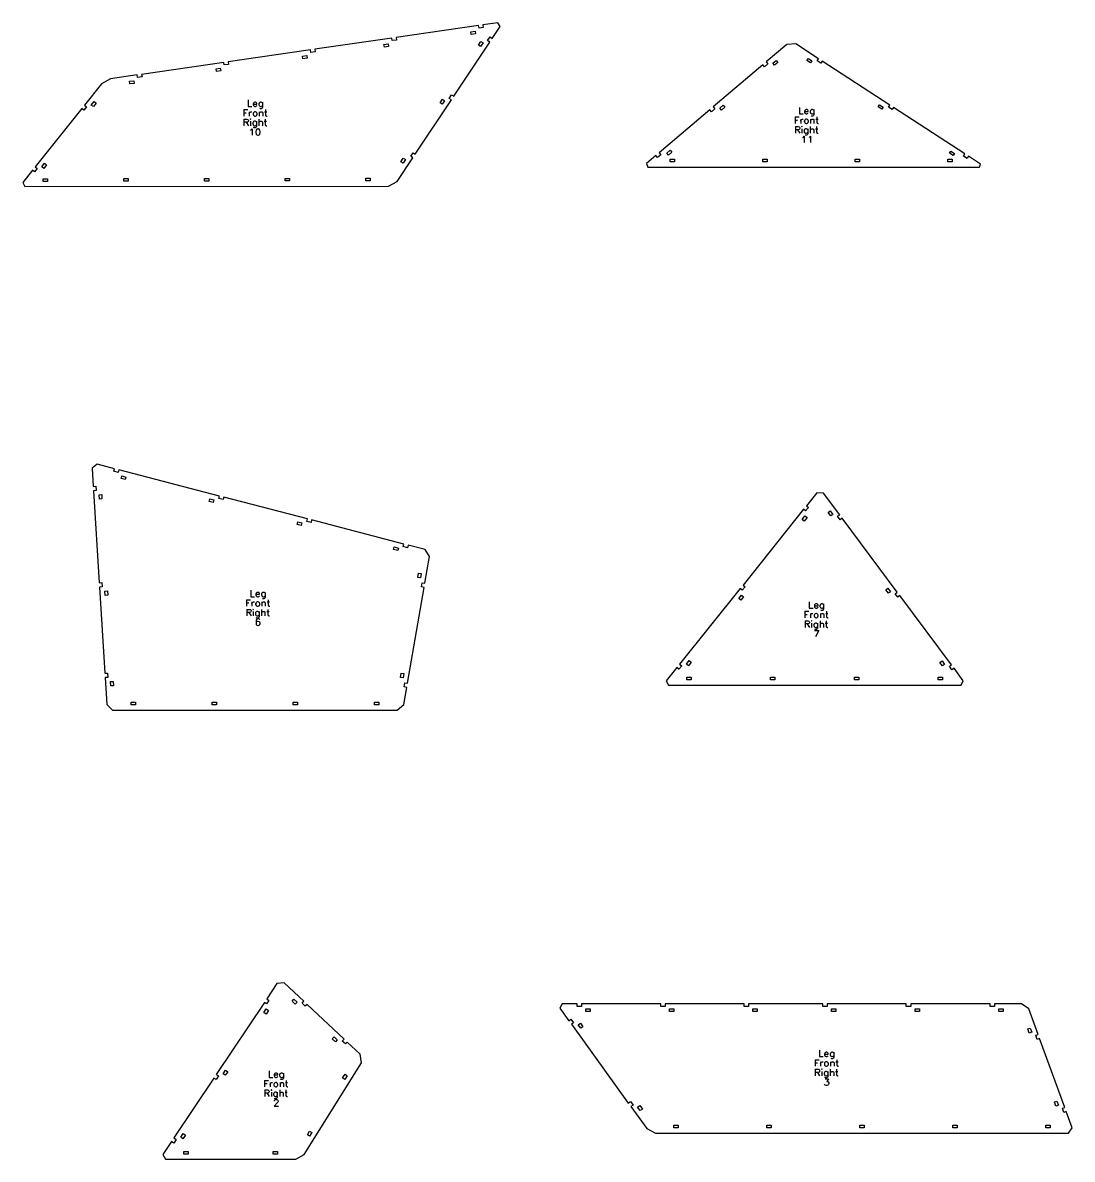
# Model space of a CAD drawing. Header units: metres. Extents: x 97 to 11124, y 152 to 1930.
# Drawn here: x 9919 to 11124, y 173 to 1477 of the extents above; entities that cross this region are included whole.
import ezdxf

# ---------------------------------------------------------------- set-up
doc = ezdxf.new("R2010")
doc.units = ezdxf.units.M
doc.layers.add('leg_front_right_cuts', color=1, linetype='Continuous')
doc.layers.add('leg_front_right_marks', color=2, linetype='Continuous')

msp = doc.modelspace()

# ---------------------------------------------------------------- linework, layer by layer
at = {"layer": 'leg_front_right_cuts'}
for points in [[(9921.7, 1289.2), (10339.4, 1289.8), (10349.3, 1295.1), (10367.3, 1322.3), (10364.8, 1324), (10367.6, 1328.1), (10370.1, 1326.5), (10411.5, 1388.7), (10409, 1390.4), (10411.8, 1394.6), (10414.3, 1392.9), (10455.6, 1455.2), (10453.1, 1456.8), (10455.9, 1461), (10458.4, 1459.3), (10467.5, 1473), (10464.7, 1477.4), (10447.8, 1474.9), (10448.2, 1472), (10443.3, 1471.2), (10442.8, 1474.2), (10348.1, 1460.5), (10348.6, 1457.5), (10343.6, 1456.8), (10343.2, 1459.8), (10254.7, 1447), (10255.1, 1444), (10250.2, 1443.3), (10249.7, 1446.2), (10155.3, 1432.5), (10155.7, 1429.6), (10150.7, 1428.9), (10150.3, 1431.8), (10055.8, 1418.1), (10056.3, 1415.2), (10051.3, 1414.5), (10050.9, 1417.4), (10020.1, 1413), (10009.8, 1407.1), (9990.3, 1382.8), (9992.7, 1380.9), (9989.6, 1377), (9987.2, 1378.9), (9933.6, 1311.9), (9935.9, 1310), (9932.8, 1306.1), (9930.4, 1308), (9919.3, 1294.1)], [(10438.7, 1467.6), (10439.2, 1464.6), (10434.2, 1463.9), (10433.8, 1466.8)], [(10339.1, 1453.1), (10339.5, 1450.1), (10334.6, 1449.4), (10334.1, 1452.4)], [(10445.1, 1450.2), (10442.6, 1451.8), (10445.4, 1456), (10447.9, 1454.3)], [(10637.1, 1311.7), (11018.1, 1311.7), (11019.1, 1315.1), (11005.4, 1324.1), (11003.7, 1321.5), (10999.5, 1324.3), (11001.2, 1326.8), (10919.2, 1380.1), (10917.5, 1377.6), (10913.3, 1380.3), (10915, 1382.8), (10837.3, 1433.4), (10835.6, 1430.9), (10831.4, 1433.6), (10833.1, 1436.1), (10807, 1453.1), (10796.8, 1452.4), (10773, 1432.3), (10775, 1430), (10771.2, 1426.8), (10769.2, 1429.1), (10712.2, 1380.7), (10714.1, 1378.4), (10710.3, 1375.2), (10708.4, 1377.5), (10650.2, 1328.2), (10652.2, 1325.9), (10648.3, 1322.7), (10646.4, 1325), (10635.6, 1315.8)], [(10245.7, 1439.6), (10246.1, 1436.6), (10241.1, 1435.9), (10240.7, 1438.9)], [(10825.6, 1433.8), (10824, 1431.3), (10819.8, 1434), (10821.4, 1436.5)], [(10146.2, 1425.2), (10146.7, 1422.2), (10141.7, 1421.5), (10141.3, 1424.5)], [(10784.5, 1434.2), (10786.5, 1431.9), (10782.7, 1428.7), (10780.7, 1431)], [(10046.8, 1410.8), (10047.2, 1407.8), (10042.3, 1407.1), (10041.9, 1410.1)], [(10001.3, 1386.8), (10003.6, 1385), (10000.5, 1381.1), (9998.1, 1382.9)], [(10401, 1383.7), (10398.5, 1385.4), (10401.2, 1389.6), (10403.7, 1387.9)], [(10907.5, 1380.5), (10905.9, 1378), (10901.7, 1380.7), (10903.3, 1383.3)], [(10723.7, 1382.6), (10725.6, 1380.3), (10721.8, 1377.1), (10719.9, 1379.4)], [(10662.9, 1331), (10664.8, 1328.7), (10661, 1325.5), (10659, 1327.8)], [(10356, 1316.1), (10353.5, 1317.7), (10356.3, 1321.9), (10358.8, 1320.2)], [(10662.8, 1317.7), (10662.8, 1320.7), (10667.8, 1320.7), (10667.8, 1317.7)], [(10769, 1317.7), (10769, 1320.7), (10774, 1320.7), (10774, 1317.7)], [(10875.3, 1317.7), (10875.3, 1320.7), (10880.3, 1320.7), (10880.3, 1317.7)], [(10981.6, 1317.7), (10981.6, 1320.7), (10986.6, 1320.7), (10986.6, 1317.7)], [(10989.4, 1327.3), (10987.8, 1324.8), (10983.6, 1327.5), (10985.2, 1330)], [(9944.5, 1316), (9946.8, 1314.1), (9943.7, 1310.2), (9941.4, 1312.1)], [(9942.9, 1295.2), (9942.9, 1298.2), (9947.9, 1298.2), (9947.9, 1295.2)], [(10035.5, 1295.4), (10035.5, 1298.4), (10040.5, 1298.4), (10040.5, 1295.4)], [(10128.1, 1295.5), (10128.1, 1298.5), (10133.1, 1298.5), (10133.1, 1295.5)], [(10220.7, 1295.7), (10220.7, 1298.7), (10225.7, 1298.7), (10225.7, 1295.7)], [(10313.3, 1295.8), (10313.2, 1298.8), (10318.2, 1298.8), (10318.3, 1295.8)], [(10022.6, 688.2), (10349.3, 688.2), (10356.8, 694.5), (10360.2, 714.3), (10357.2, 714.8), (10358.1, 719.7), (10361.1, 719.2), (10380.2, 829.1), (10377.2, 829.6), (10378.1, 834.5), (10381, 834), (10386.4, 864.7), (10381.3, 872.6), (10361.8, 877.6), (10361.1, 874.7), (10356.2, 876), (10357, 878.9), (10251.1, 906.5), (10250.4, 903.6), (10245.5, 904.8), (10246.3, 907.7), (10150.1, 932.8), (10149.3, 929.9), (10144.5, 931.1), (10145.2, 934), (10029.7, 964.1), (10028.9, 961.2), (10024.1, 962.5), (10024.8, 965.4), (10004.8, 970.6), (9999.1, 965.8), (10000.4, 945), (10003.4, 945.2), (10003.7, 940.2), (10000.7, 940), (10007.2, 834.5), (10010.2, 834.7), (10010.5, 829.7), (10007.5, 829.5), (10013.6, 730.7), (10016.6, 730.8), (10016.9, 725.8), (10013.9, 725.7), (10015.9, 694.6)], [(10037.8, 955.8), (10037.1, 952.9), (10032.2, 954.1), (10033, 957)], [(10007, 935.4), (10010, 935.6), (10010.3, 930.6), (10007.3, 930.4)], [(10138.9, 929.5), (10138.1, 926.6), (10133.3, 927.8), (10134, 930.7)], [(10660.7, 716.9), (10996.8, 716.9), (10999.3, 722), (10988.7, 736.2), (10986.3, 734.4), (10983.3, 738.5), (10985.7, 740.2), (10926.5, 819.7), (10924.1, 817.9), (10921.1, 821.9), (10923.5, 823.7), (10860.4, 908.4), (10858, 906.6), (10855, 910.7), (10857.4, 912.4), (10838.8, 937.4), (10831, 937.6), (10819.1, 922.7), (10821.4, 920.8), (10818.3, 916.9), (10816, 918.8), (10746.4, 831.8), (10748.7, 829.9), (10745.6, 826), (10743.2, 827.9), (10673.6, 740.9), (10676, 739.1), (10672.8, 735.2), (10670.5, 737), (10658.3, 721.8)], [(10849.6, 912.9), (10847.2, 911.1), (10844.2, 915.1), (10846.6, 916.9)], [(10239.9, 903.2), (10239.2, 900.3), (10234.3, 901.5), (10235.1, 904.4)], [(10817.5, 911.1), (10819.9, 909.2), (10816.8, 905.3), (10814.4, 907.2)], [(10350.7, 874.3), (10349.9, 871.4), (10345.1, 872.7), (10345.8, 875.6)], [(10376, 840), (10373, 840.5), (10373.9, 845.4), (10376.8, 844.9)], [(10013.8, 824.9), (10016.8, 825.1), (10017.1, 820.1), (10014.1, 819.9)], [(10915.7, 824.1), (10913.3, 822.3), (10910.3, 826.3), (10912.7, 828.1)], [(10744.8, 820.2), (10747.1, 818.4), (10744, 814.5), (10741.7, 816.3)], [(10684.6, 745), (10686.9, 743.1), (10683.8, 739.2), (10681.4, 741.1)], [(10977.9, 740.7), (10975.5, 738.9), (10972.5, 742.9), (10974.9, 744.7)], [(10020.2, 721), (10023.2, 721.2), (10023.5, 716.2), (10020.5, 716.1)], [(10356, 725.2), (10353.1, 725.7), (10353.9, 730.6), (10356.9, 730.1)], [(10681.9, 722.9), (10681.9, 725.9), (10686.9, 725.9), (10686.9, 722.9)], [(10778.1, 722.9), (10778.1, 725.9), (10783.1, 725.9), (10783.1, 722.9)], [(10874.4, 722.9), (10874.4, 725.9), (10879.4, 725.9), (10879.4, 722.9)], [(10970.6, 722.9), (10970.6, 725.9), (10975.6, 725.9), (10975.6, 722.9)], [(10043.7, 694.2), (10043.7, 697.2), (10048.7, 697.2), (10048.7, 694.2)], [(10136.9, 694.2), (10136.9, 697.2), (10141.9, 697.2), (10141.9, 694.2)], [(10230, 694.2), (10230, 697.2), (10235, 697.2), (10235, 694.2)], [(10323.2, 694.2), (10323.2, 697.2), (10328.2, 697.2), (10328.2, 694.2)], [(10083.1, 172.6), (10232.9, 172.6), (10242.6, 178), (10308.2, 283.3), (10306.9, 293.1), (10291.9, 307.1), (10289.9, 304.9), (10286.2, 308.3), (10288.3, 310.5), (10245.8, 350.4), (10243.7, 348.3), (10240.1, 351.7), (10242.1, 353.9), (10219.4, 375.2), (10211.2, 374.2), (10199.5, 356.7), (10202, 355), (10199.3, 350.9), (10196.8, 352.5), (10141.6, 269.8), (10144.1, 268.2), (10141.3, 264), (10138.8, 265.7), (10093, 197), (10095.5, 195.3), (10092.8, 191.1), (10090.3, 192.8), (10080.3, 177.9)], [(10234.4, 352.9), (10232.3, 350.7), (10228.7, 354.1), (10230.7, 356.3)], [(10199, 345.1), (10201.5, 343.4), (10198.7, 339.2), (10196.2, 340.9)], [(10646, 202.7), (11120.3, 202.7), (11124.5, 208.6), (11117.6, 227.4), (11114.8, 226.4), (11113.1, 231.1), (11115.9, 232.1), (11087, 311.2), (11084.2, 310.2), (11082.5, 314.9), (11085.3, 315.9), (11074.6, 345.1), (11066.1, 351.1), (11035, 351.1), (11035, 348.1), (11030, 348.1), (11030, 351.1), (10938.9, 351.1), (10938.9, 348.1), (10933.9, 348.1), (10933.9, 351.1), (10842.9, 351.1), (10842.9, 348.1), (10837.9, 348.1), (10837.9, 351.1), (10752.8, 351.1), (10752.8, 348.1), (10747.8, 348.1), (10747.8, 351.1), (10656.9, 351.1), (10656.9, 348.1), (10651.9, 348.1), (10651.9, 351.1), (10560.9, 351.1), (10560.9, 348.1), (10555.9, 348.1), (10555.9, 351.1), (10538.6, 351.1), (10535.9, 346), (10546.4, 331.5), (10548.8, 333.3), (10551.8, 329.2), (10549.3, 327.5), (10614.7, 237.1), (10617.1, 238.9), (10620.1, 234.8), (10617.6, 233.1), (10635.9, 207.8)], [(10570.9, 345.1), (10570.9, 342.1), (10565.9, 342.1), (10565.9, 345.1)], [(10666.9, 345.1), (10666.9, 342.1), (10661.9, 342.1), (10661.9, 345.1)], [(10762.8, 345.1), (10762.8, 342.1), (10757.8, 342.1), (10757.8, 345.1)], [(10852.9, 345.1), (10852.9, 342.1), (10847.9, 342.1), (10847.9, 345.1)], [(10948.9, 345.1), (10948.9, 342.1), (10943.9, 342.1), (10943.9, 345.1)], [(11045, 345.1), (11045, 342.1), (11040, 342.1), (11040, 345.1)], [(10557.1, 326.9), (10559.6, 328.7), (10562.5, 324.6), (10560.1, 322.9)], [(11078, 318.5), (11075.1, 317.5), (11073.4, 322.2), (11076.2, 323.2)], [(10280.5, 309.6), (10278.5, 307.4), (10274.8, 310.8), (10276.9, 313)], [(10152.2, 274.8), (10154.7, 273.1), (10151.9, 269), (10149.4, 270.6)], [(10289.3, 264.3), (10286.7, 265.9), (10289.4, 270.1), (10291.9, 268.5)], [(11108.5, 234.7), (11105.7, 233.7), (11104, 238.4), (11106.8, 239.4)], [(10625.4, 232.5), (10627.9, 234.3), (10630.8, 230.2), (10628.4, 228.5)], [(10667.1, 208.7), (10667.1, 211.7), (10672.1, 211.7), (10672.1, 208.7)], [(10773.9, 208.7), (10773.9, 211.7), (10778.9, 211.7), (10778.9, 208.7)], [(10880.6, 208.7), (10880.6, 211.7), (10885.6, 211.7), (10885.6, 208.7)], [(10987.4, 208.7), (10987.4, 211.7), (10992.4, 211.7), (10992.4, 208.7)], [(11094.1, 208.7), (11094.1, 211.7), (11099.1, 211.7), (11099.1, 208.7)], [(10103.6, 202), (10106.1, 200.3), (10103.3, 196.1), (10100.8, 197.8)], [(10248.7, 199.1), (10246.2, 200.7), (10248.8, 204.9), (10251.4, 203.3)], [(10104.3, 178.6), (10104.3, 181.6), (10109.3, 181.6), (10109.3, 178.6)], [(10206.8, 178.6), (10206.8, 181.6), (10211.8, 181.6), (10211.8, 178.6)]]:
    msp.add_lwpolyline(points, close=True, dxfattribs=at)
at = {"layer": 'leg_front_right_marks'}
for p, q in [((10178.3, 1388.7), (10178.3, 1381.2)), ((10184.3, 1385.1), (10184, 1384)), ((10184, 1384), (10188.3, 1384)), ((10184, 1384), (10184, 1383.3)), ((10184, 1383.3), (10184.3, 1382.2)), ((10185, 1385.8), (10184.3, 1385.1)), ((10185.8, 1386.2), (10185, 1385.8)), ((10186.8, 1386.2), (10185.8, 1386.2)), ((10187.5, 1385.8), (10186.8, 1386.2)), ((10187.9, 1385.4), (10187.5, 1385.8)), ((10188.3, 1384.7), (10187.9, 1385.4)), ((10188.3, 1384), (10188.3, 1384.7)), ((10190.8, 1385.1), (10190.4, 1384)), ((10190.4, 1384), (10190.4, 1383.3)), ((10190.4, 1383.3), (10190.8, 1382.2)), ((10191.5, 1385.8), (10190.8, 1385.1)), ((10192.2, 1386.2), (10191.5, 1385.8)), ((10193.3, 1386.2), (10192.2, 1386.2)), ((10194, 1385.8), (10193.3, 1386.2)), ((10194.7, 1385.1), (10194, 1385.8)), ((10194.7, 1386.2), (10194.7, 1380.4)), ((10173.1, 1377.7), (10173.1, 1370.2)), ((10173.1, 1377.7), (10177.7, 1377.7)), ((10173.1, 1374.1), (10175.9, 1374.1)), ((10178.3, 1381.2), (10182.5, 1381.2)), ((10179.5, 1375.2), (10179.5, 1370.2)), ((10179.5, 1373), (10179.9, 1374.1)), ((10179.9, 1374.1), (10180.6, 1374.8)), ((10180.6, 1374.8), (10181.3, 1375.2)), ((10181.3, 1375.2), (10182.4, 1375.2)), ((10184.2, 1374.1), (10183.8, 1373)), ((10183.8, 1373), (10183.8, 1372.3)), ((10183.8, 1372.3), (10184.2, 1371.2)), ((10184.9, 1374.8), (10184.2, 1374.1)), ((10184.2, 1371.2), (10184.9, 1370.5)), ((10184.3, 1382.2), (10185, 1381.5)), ((10185.6, 1375.2), (10184.9, 1374.8)), ((10184.9, 1370.5), (10185.6, 1370.2)), ((10185, 1381.5), (10185.8, 1381.2)), ((10186.7, 1375.2), (10185.6, 1375.2)), ((10185.6, 1370.2), (10186.7, 1370.2)), ((10185.8, 1381.2), (10186.8, 1381.2)), ((10187.4, 1374.8), (10186.7, 1375.2)), ((10186.7, 1370.2), (10187.4, 1370.5)), ((10186.8, 1381.2), (10187.5, 1381.5)), ((10188.1, 1374.1), (10187.4, 1374.8)), ((10187.4, 1370.5), (10188.1, 1371.2)), ((10187.5, 1381.5), (10188.3, 1382.2)), ((10188.4, 1373), (10188.1, 1374.1)), ((10188.1, 1371.2), (10188.4, 1372.3)), ((10188.4, 1372.3), (10188.4, 1373)), ((10190.8, 1382.2), (10191.5, 1381.5)), ((10190.9, 1375.2), (10190.9, 1370.2)), ((10190.9, 1373.7), (10192, 1374.8)), ((10191.5, 1381.5), (10192.2, 1381.2)), ((10192.2, 1378.7), (10191.5, 1379)), ((10192, 1374.8), (10192.7, 1375.2)), ((10192.2, 1381.2), (10193.3, 1381.2)), ((10193.3, 1378.7), (10192.2, 1378.7)), ((10192.7, 1375.2), (10193.8, 1375.2)), ((10193.3, 1381.2), (10194, 1381.5)), ((10194, 1379), (10193.3, 1378.7)), ((10193.8, 1375.2), (10194.5, 1374.8)), ((10194, 1381.5), (10194.7, 1382.2)), ((10194.3, 1379.4), (10194, 1379)), ((10194.7, 1380.4), (10194.3, 1379.4)), ((10194.5, 1374.8), (10194.9, 1373.7)), ((10194.9, 1373.7), (10194.9, 1370.2)), ((10197, 1375.2), (10199.5, 1375.2)), ((10198.1, 1377.7), (10198.1, 1371.6)), ((10198.1, 1371.6), (10198.4, 1370.5)), ((10198.4, 1370.5), (10199.2, 1370.2)), ((10199.2, 1370.2), (10199.9, 1370.2)), ((10811.3, 1380.2), (10811.3, 1372.7)), ((10811.3, 1372.7), (10815.6, 1372.7)), ((10817.4, 1376.6), (10817, 1375.5)), ((10817, 1375.5), (10821.3, 1375.5)), ((10817, 1375.5), (10817, 1374.8)), ((10817, 1374.8), (10817.4, 1373.7)), ((10818.1, 1377.3), (10817.4, 1376.6)), ((10817.4, 1373.7), (10818.1, 1373)), ((10818.8, 1377.7), (10818.1, 1377.3)), ((10818.1, 1373), (10818.8, 1372.7)), ((10819.9, 1377.7), (10818.8, 1377.7)), ((10818.8, 1372.7), (10819.9, 1372.7)), ((10820.6, 1377.3), (10819.9, 1377.7)), ((10819.9, 1372.7), (10820.6, 1373)), ((10821, 1376.9), (10820.6, 1377.3)), ((10820.6, 1373), (10821.3, 1373.7)), ((10821.3, 1376.2), (10821, 1376.9)), ((10821.3, 1375.5), (10821.3, 1376.2)), ((10823.8, 1376.6), (10823.5, 1375.5)), ((10823.5, 1375.5), (10823.5, 1374.8)), ((10823.5, 1374.8), (10823.8, 1373.7)), ((10824.5, 1377.3), (10823.8, 1376.6)), ((10823.8, 1373.7), (10824.5, 1373)), ((10825.2, 1377.7), (10824.5, 1377.3)), ((10824.5, 1373), (10825.2, 1372.7)), ((10825.2, 1370.2), (10824.5, 1370.5)), ((10826.3, 1377.7), (10825.2, 1377.7)), ((10825.2, 1372.7), (10826.3, 1372.7)), ((10826.3, 1370.2), (10825.2, 1370.2)), ((10827, 1377.3), (10826.3, 1377.7)), ((10826.3, 1372.7), (10827, 1373)), ((10827, 1370.5), (10826.3, 1370.2)), ((10827.7, 1376.6), (10827, 1377.3)), ((10827, 1373), (10827.7, 1373.7)), ((10827.4, 1370.9), (10827, 1370.5)), ((10827.7, 1371.9), (10827.4, 1370.9)), ((10827.7, 1377.7), (10827.7, 1371.9)), ((10173.4, 1366.7), (10173.4, 1359.2)), ((10173.4, 1366.7), (10176.7, 1366.7)), ((10176.7, 1363.1), (10173.4, 1363.1)), ((10175.9, 1363.1), (10178.4, 1359.2)), ((10176.7, 1366.7), (10177.7, 1366.3)), ((10177.7, 1363.4), (10176.7, 1363.1)), ((10177.7, 1366.3), (10178.1, 1365.9)), ((10178.1, 1363.8), (10177.7, 1363.4)), ((10178.1, 1365.9), (10178.4, 1365.2)), ((10178.4, 1364.5), (10178.1, 1363.8)), ((10178.4, 1365.2), (10178.4, 1364.5)), ((10180.9, 1367), (10180.6, 1366.7)), ((10180.6, 1366.7), (10180.9, 1366.3)), ((10181.3, 1366.7), (10180.9, 1367)), ((10180.9, 1366.3), (10181.3, 1366.7)), ((10180.9, 1364.2), (10180.9, 1359.2)), ((10183.8, 1363.1), (10183.4, 1362)), ((10183.4, 1362), (10183.4, 1361.3)), ((10183.4, 1361.3), (10183.8, 1360.2)), ((10184.5, 1363.8), (10183.8, 1363.1)), ((10183.8, 1360.2), (10184.5, 1359.5)), ((10185.2, 1364.2), (10184.5, 1363.8)), ((10184.5, 1359.5), (10185.2, 1359.2)), ((10185.2, 1356.7), (10184.5, 1357)), ((10186.3, 1364.2), (10185.2, 1364.2)), ((10185.2, 1359.2), (10186.3, 1359.2)), ((10187, 1363.8), (10186.3, 1364.2)), ((10186.3, 1359.2), (10187, 1359.5)), ((10187, 1357), (10186.3, 1356.7)), ((10187.7, 1363.1), (10187, 1363.8)), ((10187, 1359.5), (10187.7, 1360.2)), ((10187.4, 1357.4), (10187, 1357)), ((10187.7, 1358.4), (10187.4, 1357.4)), ((10187.7, 1364.2), (10187.7, 1358.4)), ((10190.6, 1366.7), (10190.6, 1359.2)), ((10190.6, 1362.7), (10191.7, 1363.8)), ((10191.7, 1363.8), (10192.4, 1364.2)), ((10192.4, 1364.2), (10193.4, 1364.2)), ((10193.4, 1364.2), (10194.2, 1363.8)), ((10194.2, 1363.8), (10194.5, 1362.7)), ((10194.5, 1362.7), (10194.5, 1359.2)), ((10196.7, 1364.2), (10199.2, 1364.2)), ((10197.7, 1366.7), (10197.7, 1360.6)), ((10197.7, 1360.6), (10198.1, 1359.5)), ((10198.1, 1359.5), (10198.8, 1359.2)), ((10198.8, 1359.2), (10199.5, 1359.2)), ((10806.1, 1369.2), (10806.1, 1361.7)), ((10806.1, 1369.2), (10810.8, 1369.2)), ((10806.1, 1365.6), (10809, 1365.6)), ((10806.5, 1358.2), (10806.5, 1350.7)), ((10806.5, 1358.2), (10809.7, 1358.2)), ((10809.7, 1358.2), (10810.8, 1357.8)), ((10810.8, 1357.8), (10811.1, 1357.4)), ((10811.1, 1357.4), (10811.5, 1356.7)), ((10812.6, 1366.7), (10812.6, 1361.7)), ((10812.6, 1364.5), (10812.9, 1365.6)), ((10812.9, 1365.6), (10813.6, 1366.3)), ((10813.6, 1366.3), (10814.3, 1366.7)), ((10814, 1358.5), (10813.6, 1358.2)), ((10813.6, 1358.2), (10814, 1357.8)), ((10814.3, 1358.2), (10814, 1358.5)), ((10814, 1357.8), (10814.3, 1358.2)), ((10814.3, 1366.7), (10815.4, 1366.7)), ((10817.2, 1365.6), (10816.8, 1364.5)), ((10816.8, 1364.5), (10816.8, 1363.8)), ((10816.8, 1363.8), (10817.2, 1362.7)), ((10817.9, 1366.3), (10817.2, 1365.6)), ((10817.2, 1362.7), (10817.9, 1362)), ((10818.6, 1366.7), (10817.9, 1366.3)), ((10817.9, 1362), (10818.6, 1361.7)), ((10819.7, 1366.7), (10818.6, 1366.7)), ((10818.6, 1361.7), (10819.7, 1361.7)), ((10820.4, 1366.3), (10819.7, 1366.7)), ((10819.7, 1361.7), (10820.4, 1362)), ((10821.1, 1365.6), (10820.4, 1366.3)), ((10820.4, 1362), (10821.1, 1362.7)), ((10821.5, 1364.5), (10821.1, 1365.6)), ((10821.1, 1362.7), (10821.5, 1363.8)), ((10821.5, 1363.8), (10821.5, 1364.5)), ((10823.6, 1358.2), (10823.6, 1350.7)), ((10824, 1366.7), (10824, 1361.7)), ((10824, 1365.2), (10825.1, 1366.3)), ((10825.1, 1366.3), (10825.8, 1366.7)), ((10825.8, 1366.7), (10826.8, 1366.7)), ((10826.8, 1366.7), (10827.6, 1366.3)), ((10827.6, 1366.3), (10827.9, 1365.2)), ((10827.9, 1365.2), (10827.9, 1361.7)), ((10830.1, 1366.7), (10832.6, 1366.7)), ((10830.8, 1358.2), (10830.8, 1352.1)), ((10831.1, 1369.2), (10831.1, 1363.1)), ((10831.1, 1363.1), (10831.5, 1362)), ((10831.5, 1362), (10832.2, 1361.7)), ((10832.2, 1361.7), (10832.9, 1361.7)), ((10180.9, 1354.2), (10181.7, 1354.6)), ((10181.7, 1354.6), (10182.7, 1355.7)), ((10182.7, 1355.7), (10182.7, 1348.2)), ((10186.3, 1356.7), (10185.2, 1356.7)), ((10187.4, 1354.2), (10187, 1352.4)), ((10187, 1352.4), (10187, 1351.4)), ((10187, 1351.4), (10187.4, 1349.6)), ((10188.1, 1355.3), (10187.4, 1354.2)), ((10187.4, 1349.6), (10188.1, 1348.5)), ((10189.2, 1355.7), (10188.1, 1355.3)), ((10188.1, 1348.5), (10189.2, 1348.2)), ((10189.9, 1355.7), (10189.2, 1355.7)), ((10189.2, 1348.2), (10189.9, 1348.2)), ((10190.9, 1355.3), (10189.9, 1355.7)), ((10189.9, 1348.2), (10190.9, 1348.5)), ((10191.7, 1354.2), (10190.9, 1355.3)), ((10190.9, 1348.5), (10191.7, 1349.6)), ((10192, 1352.4), (10191.7, 1354.2)), ((10191.7, 1349.6), (10192, 1351.4)), ((10192, 1351.4), (10192, 1352.4)), ((10809.7, 1354.6), (10806.5, 1354.6)), ((10809, 1354.6), (10811.5, 1350.7)), ((10810.8, 1354.9), (10809.7, 1354.6)), ((10811.1, 1355.3), (10810.8, 1354.9)), ((10811.5, 1356), (10811.1, 1355.3)), ((10811.5, 1356.7), (10811.5, 1356)), ((10814, 1355.7), (10814, 1350.7)), ((10815.1, 1345.7), (10815.8, 1346.1)), ((10815.8, 1346.1), (10816.8, 1347.2)), ((10816.8, 1354.6), (10816.5, 1353.5)), ((10816.5, 1353.5), (10816.5, 1352.8)), ((10816.5, 1352.8), (10816.8, 1351.7)), ((10817.6, 1355.3), (10816.8, 1354.6)), ((10816.8, 1351.7), (10817.6, 1351)), ((10816.8, 1347.2), (10816.8, 1339.7)), ((10818.3, 1355.7), (10817.6, 1355.3)), ((10817.6, 1351), (10818.3, 1350.7)), ((10818.3, 1348.2), (10817.6, 1348.5)), ((10819.3, 1355.7), (10818.3, 1355.7)), ((10818.3, 1350.7), (10819.3, 1350.7)), ((10819.3, 1348.2), (10818.3, 1348.2)), ((10820.1, 1355.3), (10819.3, 1355.7)), ((10819.3, 1350.7), (10820.1, 1351)), ((10820.1, 1348.5), (10819.3, 1348.2)), ((10820.8, 1354.6), (10820.1, 1355.3)), ((10820.1, 1351), (10820.8, 1351.7)), ((10820.4, 1348.9), (10820.1, 1348.5)), ((10820.8, 1349.9), (10820.4, 1348.9)), ((10820.8, 1355.7), (10820.8, 1349.9)), ((10822.2, 1345.7), (10822.9, 1346.1)), ((10822.9, 1346.1), (10824, 1347.2)), ((10823.6, 1354.2), (10824.7, 1355.3)), ((10824, 1347.2), (10824, 1339.7)), ((10824.7, 1355.3), (10825.4, 1355.7)), ((10825.4, 1355.7), (10826.5, 1355.7)), ((10826.5, 1355.7), (10827.2, 1355.3)), ((10827.2, 1355.3), (10827.6, 1354.2)), ((10827.6, 1354.2), (10827.6, 1350.7)), ((10829.7, 1355.7), (10832.2, 1355.7)), ((10830.8, 1352.1), (10831.1, 1351)), ((10831.1, 1351), (10831.8, 1350.7)), ((10831.8, 1350.7), (10832.6, 1350.7)), ((10181.3, 825.9), (10181.3, 818.4)), ((10187.3, 822.4), (10187, 821.3)), ((10188.1, 823.1), (10187.3, 822.4)), ((10188.8, 823.4), (10188.1, 823.1)), ((10189.8, 823.4), (10188.8, 823.4)), ((10190.6, 823.1), (10189.8, 823.4)), ((10190.9, 822.7), (10190.6, 823.1)), ((10191.3, 822), (10190.9, 822.7)), ((10193.8, 822.4), (10193.4, 821.3)), ((10194.5, 823.1), (10193.8, 822.4)), ((10195.2, 823.4), (10194.5, 823.1)), ((10196.3, 823.4), (10195.2, 823.4)), ((10197, 823.1), (10196.3, 823.4)), ((10197.7, 822.4), (10197, 823.1)), ((10197.7, 823.4), (10197.7, 817.7)), ((10176.1, 814.9), (10176.1, 807.4)), ((10176.1, 814.9), (10180.7, 814.9)), ((10176.1, 811.4), (10179, 811.4)), ((10181.3, 818.4), (10185.6, 818.4)), ((10182.5, 812.4), (10182.5, 807.4)), ((10182.5, 810.3), (10182.9, 811.4)), ((10182.9, 811.4), (10183.6, 812.1)), ((10183.6, 812.1), (10184.3, 812.4)), ((10184.3, 812.4), (10185.4, 812.4)), ((10187.2, 811.4), (10186.8, 810.3)), ((10186.8, 810.3), (10186.8, 809.6)), ((10186.8, 809.6), (10187.2, 808.5)), ((10187, 821.3), (10191.3, 821.3)), ((10187, 821.3), (10187, 820.6)), ((10187, 820.6), (10187.3, 819.5)), ((10187.9, 812.1), (10187.2, 811.4)), ((10187.3, 819.5), (10188.1, 818.8)), ((10188.6, 812.4), (10187.9, 812.1)), ((10188.1, 818.8), (10188.8, 818.4)), ((10189.7, 812.4), (10188.6, 812.4)), ((10188.8, 818.4), (10189.8, 818.4)), ((10190.4, 812.1), (10189.7, 812.4)), ((10189.8, 818.4), (10190.6, 818.8)), ((10191.1, 811.4), (10190.4, 812.1)), ((10190.6, 818.8), (10191.3, 819.5)), ((10191.5, 810.3), (10191.1, 811.4)), ((10191.1, 808.5), (10191.5, 809.6)), ((10191.3, 821.3), (10191.3, 822)), ((10191.5, 809.6), (10191.5, 810.3)), ((10193.4, 821.3), (10193.4, 820.6)), ((10193.4, 820.6), (10193.8, 819.5)), ((10193.8, 819.5), (10194.5, 818.8)), ((10194, 812.4), (10194, 807.4)), ((10194, 811), (10195, 812.1)), ((10194.5, 818.8), (10195.2, 818.4)), ((10195.2, 815.9), (10194.5, 816.3)), ((10195, 812.1), (10195.7, 812.4)), ((10195.2, 818.4), (10196.3, 818.4)), ((10196.3, 815.9), (10195.2, 815.9)), ((10195.7, 812.4), (10196.8, 812.4)), ((10196.3, 818.4), (10197, 818.8)), ((10197, 816.3), (10196.3, 815.9)), ((10196.8, 812.4), (10197.5, 812.1)), ((10197, 818.8), (10197.7, 819.5)), ((10197.3, 816.7), (10197, 816.3)), ((10197.7, 817.7), (10197.3, 816.7)), ((10197.5, 812.1), (10197.9, 811)), ((10197.9, 811), (10197.9, 807.4)), ((10200, 812.4), (10202.5, 812.4)), ((10201.1, 814.9), (10201.1, 808.9)), ((10822.5, 812.7), (10822.5, 805.2)), ((10828.6, 809.1), (10828.3, 808.1)), ((10829.3, 809.8), (10828.6, 809.1)), ((10830, 810.2), (10829.3, 809.8)), ((10831.1, 810.2), (10830, 810.2)), ((10831.8, 809.8), (10831.1, 810.2)), ((10832.2, 809.5), (10831.8, 809.8)), ((10832.5, 808.8), (10832.2, 809.5)), ((10835, 809.1), (10834.7, 808.1)), ((10835.8, 809.8), (10835, 809.1)), ((10836.5, 810.2), (10835.8, 809.8)), ((10837.5, 810.2), (10836.5, 810.2)), ((10838.3, 809.8), (10837.5, 810.2)), ((10839, 809.1), (10838.3, 809.8)), ((10839, 810.2), (10839, 804.5)), ((10176.5, 803.9), (10176.5, 796.4)), ((10176.5, 803.9), (10179.7, 803.9)), ((10179.7, 800.4), (10176.5, 800.4)), ((10179, 800.4), (10181.5, 796.4)), ((10179.7, 803.9), (10180.7, 803.6)), ((10180.7, 800.7), (10179.7, 800.4)), ((10180.7, 803.6), (10181.1, 803.2)), ((10181.1, 801.1), (10180.7, 800.7)), ((10181.1, 803.2), (10181.5, 802.5)), ((10181.5, 801.8), (10181.1, 801.1)), ((10181.5, 802.5), (10181.5, 801.8)), ((10184, 804.3), (10183.6, 803.9)), ((10183.6, 803.9), (10184, 803.6)), ((10184.3, 803.9), (10184, 804.3)), ((10184, 803.6), (10184.3, 803.9)), ((10184, 801.4), (10184, 796.4)), ((10186.8, 800.4), (10186.5, 799.3)), ((10186.5, 799.3), (10186.5, 798.6)), ((10186.5, 798.6), (10186.8, 797.5)), ((10187.5, 801.1), (10186.8, 800.4)), ((10186.8, 797.5), (10187.5, 796.8)), ((10187.2, 808.5), (10187.9, 807.8)), ((10188.2, 801.4), (10187.5, 801.1)), ((10187.5, 796.8), (10188.2, 796.4)), ((10187.9, 807.8), (10188.6, 807.4)), ((10189.3, 801.4), (10188.2, 801.4)), ((10188.2, 796.4), (10189.3, 796.4)), ((10188.6, 807.4), (10189.7, 807.4)), ((10190, 801.1), (10189.3, 801.4)), ((10189.3, 796.4), (10190, 796.8)), ((10189.7, 807.4), (10190.4, 807.8)), ((10190.7, 800.4), (10190, 801.1)), ((10190, 796.8), (10190.7, 797.5)), ((10190.4, 807.8), (10191.1, 808.5)), ((10190.7, 801.4), (10190.7, 795.7)), ((10193.6, 803.9), (10193.6, 796.4)), ((10193.6, 800), (10194.7, 801.1)), ((10194.7, 801.1), (10195.4, 801.4)), ((10195.4, 801.4), (10196.5, 801.4)), ((10196.5, 801.4), (10197.2, 801.1)), ((10197.2, 801.1), (10197.5, 800)), ((10197.5, 800), (10197.5, 796.4)), ((10199.7, 801.4), (10202.2, 801.4)), ((10200.7, 803.9), (10200.7, 797.9)), ((10200.7, 797.9), (10201.1, 796.8)), ((10201.1, 808.9), (10201.5, 807.8)), ((10201.1, 796.8), (10201.8, 796.4)), ((10201.5, 807.8), (10202.2, 807.4)), ((10201.8, 796.4), (10202.5, 796.4)), ((10202.2, 807.4), (10202.9, 807.4)), ((10817.4, 801.7), (10817.4, 794.2)), ((10817.4, 801.7), (10822, 801.7)), ((10817.4, 798.1), (10820.2, 798.1)), ((10822.5, 805.2), (10826.8, 805.2)), ((10823.8, 799.2), (10823.8, 794.2)), ((10823.8, 797.1), (10824.1, 798.1)), ((10824.1, 798.1), (10824.9, 798.8)), ((10824.9, 798.8), (10825.6, 799.2)), ((10825.6, 799.2), (10826.6, 799.2)), ((10828.4, 798.1), (10828.1, 797.1)), ((10828.1, 797.1), (10828.1, 796.3)), ((10828.1, 796.3), (10828.4, 795.3)), ((10828.3, 808.1), (10832.5, 808.1)), ((10828.3, 808.1), (10828.3, 807.3)), ((10828.3, 807.3), (10828.6, 806.3)), ((10829.1, 798.8), (10828.4, 798.1)), ((10828.6, 806.3), (10829.3, 805.6)), ((10829.9, 799.2), (10829.1, 798.8)), ((10829.3, 805.6), (10830, 805.2)), ((10830.9, 799.2), (10829.9, 799.2)), ((10830, 805.2), (10831.1, 805.2)), ((10831.6, 798.8), (10830.9, 799.2)), ((10831.1, 805.2), (10831.8, 805.6)), ((10832.4, 798.1), (10831.6, 798.8)), ((10831.8, 805.6), (10832.5, 806.3)), ((10832.7, 797.1), (10832.4, 798.1)), ((10832.4, 795.3), (10832.7, 796.3)), ((10832.5, 808.1), (10832.5, 808.8)), ((10832.7, 796.3), (10832.7, 797.1)), ((10834.7, 808.1), (10834.7, 807.3)), ((10834.7, 807.3), (10835, 806.3)), ((10835, 806.3), (10835.8, 805.6)), ((10835.2, 799.2), (10835.2, 794.2)), ((10835.2, 797.8), (10836.3, 798.8)), ((10835.8, 805.6), (10836.5, 805.2)), ((10836.5, 802.7), (10835.8, 803.1)), ((10836.3, 798.8), (10837, 799.2)), ((10836.5, 805.2), (10837.5, 805.2)), ((10837.5, 802.7), (10836.5, 802.7)), ((10837, 799.2), (10838.1, 799.2)), ((10837.5, 805.2), (10838.3, 805.6)), ((10838.3, 803.1), (10837.5, 802.7)), ((10838.1, 799.2), (10838.8, 798.8)), ((10838.3, 805.6), (10839, 806.3)), ((10838.6, 803.4), (10838.3, 803.1)), ((10839, 804.5), (10838.6, 803.4)), ((10838.8, 798.8), (10839.1, 797.8)), ((10839.1, 797.8), (10839.1, 794.2)), ((10841.3, 799.2), (10843.8, 799.2)), ((10842.4, 801.7), (10842.4, 795.6)), ((10187.5, 791.5), (10187.2, 789.7)), ((10187.2, 789.7), (10187.2, 787.9)), ((10187.5, 789), (10187.2, 787.9)), ((10187.2, 787.9), (10187.5, 786.5)), ((10188.2, 793.9), (10187.5, 794.3)), ((10188.2, 792.6), (10187.5, 791.5)), ((10188.2, 789.7), (10187.5, 789)), ((10187.5, 786.5), (10188.2, 785.8)), ((10189.3, 793.9), (10188.2, 793.9)), ((10189.3, 792.9), (10188.2, 792.6)), ((10189.3, 790.1), (10188.2, 789.7)), ((10188.2, 785.8), (10189.3, 785.4)), ((10190, 794.3), (10189.3, 793.9)), ((10190, 792.9), (10189.3, 792.9)), ((10189.7, 790.1), (10189.3, 790.1)), ((10189.3, 785.4), (10189.7, 785.4)), ((10190.7, 789.7), (10189.7, 790.1)), ((10189.7, 785.4), (10190.7, 785.8)), ((10190.4, 794.7), (10190, 794.3)), ((10191.1, 792.6), (10190, 792.9)), ((10190.7, 795.7), (10190.4, 794.7)), ((10191.5, 789), (10190.7, 789.7)), ((10190.7, 785.8), (10191.5, 786.5)), ((10191.5, 791.9), (10191.1, 792.6)), ((10191.8, 787.9), (10191.5, 789)), ((10191.5, 786.5), (10191.8, 787.6)), ((10191.8, 787.6), (10191.8, 787.9)), ((10817.7, 790.7), (10817.7, 783.2)), ((10817.7, 790.7), (10820.9, 790.7)), ((10820.9, 787.1), (10817.7, 787.1)), ((10820.2, 787.1), (10822.7, 783.2)), ((10820.9, 790.7), (10822, 790.3)), ((10822, 787.5), (10820.9, 787.1)), ((10822, 790.3), (10822.4, 790)), ((10822.4, 787.8), (10822, 787.5)), ((10822.4, 790), (10822.7, 789.3)), ((10822.7, 788.6), (10822.4, 787.8)), ((10822.7, 789.3), (10822.7, 788.6)), ((10825.2, 791.1), (10824.9, 790.7)), ((10824.9, 790.7), (10825.2, 790.3)), ((10825.6, 790.7), (10825.2, 791.1)), ((10825.2, 790.3), (10825.6, 790.7)), ((10825.2, 788.2), (10825.2, 783.2)), ((10828.1, 787.1), (10827.7, 786.1)), ((10827.7, 786.1), (10827.7, 785.3)), ((10827.7, 785.3), (10828.1, 784.3)), ((10828.8, 787.8), (10828.1, 787.1)), ((10828.1, 784.3), (10828.8, 783.6)), ((10828.4, 795.3), (10829.1, 794.6)), ((10829.5, 788.2), (10828.8, 787.8)), ((10828.8, 783.6), (10829.5, 783.2)), ((10829.1, 794.6), (10829.9, 794.2)), ((10830.6, 788.2), (10829.5, 788.2)), ((10829.5, 783.2), (10830.6, 783.2)), ((10829.9, 794.2), (10830.9, 794.2)), ((10831.3, 787.8), (10830.6, 788.2)), ((10830.6, 783.2), (10831.3, 783.6)), ((10830.9, 794.2), (10831.6, 794.6)), ((10832, 787.1), (10831.3, 787.8)), ((10831.3, 783.6), (10832, 784.3)), ((10831.6, 794.6), (10832.4, 795.3)), ((10832, 788.2), (10832, 782.5)), ((10834.9, 790.7), (10834.9, 783.2)), ((10834.9, 786.8), (10835.9, 787.8)), ((10835.9, 787.8), (10836.6, 788.2)), ((10836.6, 788.2), (10837.7, 788.2)), ((10837.7, 788.2), (10838.4, 787.8)), ((10838.4, 787.8), (10838.8, 786.8)), ((10838.8, 786.8), (10838.8, 783.2)), ((10840.9, 788.2), (10843.4, 788.2)), ((10842, 790.7), (10842, 784.6)), ((10842, 784.6), (10842.4, 783.6)), ((10842.4, 795.6), (10842.7, 794.6)), ((10842.4, 783.6), (10843.1, 783.2)), ((10842.7, 794.6), (10843.4, 794.2)), ((10843.1, 783.2), (10843.8, 783.2)), ((10843.4, 794.2), (10844.1, 794.2)), ((10828.3, 779.7), (10833.3, 779.7)), ((10829.5, 780.7), (10828.8, 781.1)), ((10830.6, 780.7), (10829.5, 780.7)), ((10833.3, 779.7), (10829.7, 772.2)), ((10831.3, 781.1), (10830.6, 780.7)), ((10831.6, 781.4), (10831.3, 781.1)), ((10832, 782.5), (10831.6, 781.4)), ((10834.3, 297.9), (10834.3, 290.4)), ((10834.3, 290.4), (10838.5, 290.4)), ((10840.3, 294.3), (10840, 293.3)), ((10840, 293.3), (10844.3, 293.3)), ((10840, 293.3), (10840, 292.5)), ((10840, 292.5), (10840.3, 291.5)), ((10841, 295), (10840.3, 294.3)), ((10840.3, 291.5), (10841, 290.8)), ((10841.8, 295.4), (10841, 295)), ((10841, 290.8), (10841.8, 290.4)), ((10842.8, 295.4), (10841.8, 295.4)), ((10841.8, 290.4), (10842.8, 290.4)), ((10843.5, 295), (10842.8, 295.4)), ((10842.8, 290.4), (10843.5, 290.8)), ((10843.9, 294.7), (10843.5, 295)), ((10843.5, 290.8), (10844.3, 291.5)), ((10844.3, 294), (10843.9, 294.7)), ((10844.3, 293.3), (10844.3, 294)), ((10846.8, 294.3), (10846.4, 293.3)), ((10846.4, 293.3), (10846.4, 292.5)), ((10846.4, 292.5), (10846.8, 291.5)), ((10847.5, 295), (10846.8, 294.3)), ((10846.8, 291.5), (10847.5, 290.8)), ((10848.2, 295.4), (10847.5, 295)), ((10847.5, 290.8), (10848.2, 290.4)), ((10848.2, 287.9), (10847.5, 288.3)), ((10849.3, 295.4), (10848.2, 295.4)), ((10848.2, 290.4), (10849.3, 290.4)), ((10849.3, 287.9), (10848.2, 287.9)), ((10850, 295), (10849.3, 295.4)), ((10849.3, 290.4), (10850, 290.8)), ((10850, 288.3), (10849.3, 287.9)), ((10850.7, 294.3), (10850, 295)), ((10850, 290.8), (10850.7, 291.5)), ((10850.3, 288.6), (10850, 288.3)), ((10850.7, 289.7), (10850.3, 288.6)), ((10850.7, 295.4), (10850.7, 289.7)), ((10202.2, 274.1), (10202.2, 266.6)), ((10829.1, 286.9), (10829.1, 279.4)), ((10829.1, 286.9), (10833.7, 286.9)), ((10829.1, 283.3), (10831.9, 283.3)), ((10829.4, 275.9), (10829.4, 268.4)), ((10829.4, 275.9), (10832.6, 275.9)), ((10832.6, 275.9), (10833.7, 275.5)), ((10833.7, 275.5), (10834.1, 275.2)), ((10834.1, 275.2), (10834.4, 274.5)), ((10834.4, 274.5), (10834.4, 273.8)), ((10835.5, 284.4), (10835.5, 279.4)), ((10835.5, 282.3), (10835.9, 283.3)), ((10835.9, 283.3), (10836.6, 284)), ((10836.6, 284), (10837.3, 284.4)), ((10836.9, 276.3), (10836.6, 275.9)), ((10836.6, 275.9), (10836.9, 275.5)), ((10837.3, 275.9), (10836.9, 276.3)), ((10836.9, 275.5), (10837.3, 275.9)), ((10837.3, 284.4), (10838.4, 284.4)), ((10840.1, 283.3), (10839.8, 282.3)), ((10839.8, 282.3), (10839.8, 281.5)), ((10839.8, 281.5), (10840.1, 280.5)), ((10840.9, 284), (10840.1, 283.3)), ((10840.1, 280.5), (10840.9, 279.8)), ((10841.6, 284.4), (10840.9, 284)), ((10840.9, 279.8), (10841.6, 279.4)), ((10842.6, 284.4), (10841.6, 284.4)), ((10841.6, 279.4), (10842.6, 279.4)), ((10843.4, 284), (10842.6, 284.4)), ((10842.6, 279.4), (10843.4, 279.8)), ((10844.1, 283.3), (10843.4, 284)), ((10843.4, 279.8), (10844.1, 280.5)), ((10844.4, 282.3), (10844.1, 283.3)), ((10844.1, 280.5), (10844.4, 281.5)), ((10844.4, 281.5), (10844.4, 282.3)), ((10846.6, 275.9), (10846.6, 268.4)), ((10846.9, 284.4), (10846.9, 279.4)), ((10846.9, 283), (10848, 284)), ((10848, 284), (10848.7, 284.4)), ((10848.7, 284.4), (10849.8, 284.4)), ((10849.8, 284.4), (10850.5, 284)), ((10850.5, 284), (10850.9, 283)), ((10850.9, 283), (10850.9, 279.4)), ((10853, 284.4), (10855.5, 284.4)), ((10853.7, 275.9), (10853.7, 269.8)), ((10854.1, 286.9), (10854.1, 280.8)), ((10854.1, 280.8), (10854.4, 279.8)), ((10854.4, 279.8), (10855.1, 279.4)), ((10855.1, 279.4), (10855.9, 279.4)), ((10197, 263.1), (10197, 255.6)), ((10197, 263.1), (10201.6, 263.1)), ((10202.2, 266.6), (10206.5, 266.6)), ((10208.3, 270.5), (10207.9, 269.5)), ((10207.9, 269.5), (10212.2, 269.5)), ((10207.9, 269.5), (10207.9, 268.7)), ((10207.9, 268.7), (10208.3, 267.7)), ((10209, 271.2), (10208.3, 270.5)), ((10208.3, 267.7), (10209, 267)), ((10209.7, 271.6), (10209, 271.2)), ((10209, 267), (10209.7, 266.6)), ((10210.8, 271.6), (10209.7, 271.6)), ((10209.7, 266.6), (10210.8, 266.6)), ((10211.5, 271.2), (10210.8, 271.6)), ((10210.8, 266.6), (10211.5, 267)), ((10211.8, 270.9), (10211.5, 271.2)), ((10211.5, 267), (10212.2, 267.7)), ((10212.2, 270.2), (10211.8, 270.9)), ((10212.2, 269.5), (10212.2, 270.2)), ((10214.7, 270.5), (10214.3, 269.5)), ((10214.3, 269.5), (10214.3, 268.7)), ((10214.3, 268.7), (10214.7, 267.7)), ((10215.4, 271.2), (10214.7, 270.5)), ((10214.7, 267.7), (10215.4, 267)), ((10216.1, 271.6), (10215.4, 271.2)), ((10215.4, 267), (10216.1, 266.6)), ((10216.1, 264.1), (10215.4, 264.5)), ((10217.2, 271.6), (10216.1, 271.6)), ((10216.1, 266.6), (10217.2, 266.6)), ((10217.2, 264.1), (10216.1, 264.1)), ((10217.9, 271.2), (10217.2, 271.6)), ((10217.2, 266.6), (10217.9, 267)), ((10217.9, 264.5), (10217.2, 264.1)), ((10218.6, 270.5), (10217.9, 271.2)), ((10217.9, 267), (10218.6, 267.7)), ((10218.3, 264.8), (10217.9, 264.5)), ((10218.6, 265.9), (10218.3, 264.8)), ((10218.6, 271.6), (10218.6, 265.9)), ((10222, 263.1), (10222, 257)), ((10832.6, 272.3), (10829.4, 272.3)), ((10831.9, 272.3), (10834.4, 268.4)), ((10833.7, 272.7), (10832.6, 272.3)), ((10834.1, 273), (10833.7, 272.7)), ((10834.4, 273.8), (10834.1, 273)), ((10836.9, 273.4), (10836.9, 268.4)), ((10839.8, 272.3), (10839.4, 271.3)), ((10839.4, 271.3), (10839.4, 270.5)), ((10839.4, 270.5), (10839.8, 269.5)), ((10840.5, 273), (10839.8, 272.3)), ((10839.8, 269.5), (10840.5, 268.8)), ((10841.2, 273.4), (10840.5, 273)), ((10840.5, 268.8), (10841.2, 268.4)), ((10841.2, 265.9), (10840.5, 266.3)), ((10840.7, 264.9), (10844.6, 264.9)), ((10842.3, 273.4), (10841.2, 273.4)), ((10841.2, 268.4), (10842.3, 268.4)), ((10842.3, 265.9), (10841.2, 265.9)), ((10843, 273), (10842.3, 273.4)), ((10842.3, 268.4), (10843, 268.8)), ((10843, 266.3), (10842.3, 265.9)), ((10844.6, 264.9), (10842.5, 262)), ((10842.5, 262), (10843.5, 262)), ((10843.7, 272.3), (10843, 273)), ((10843, 268.8), (10843.7, 269.5)), ((10843.4, 266.6), (10843, 266.3)), ((10843.7, 267.7), (10843.4, 266.6)), ((10843.5, 262), (10844.3, 261.7)), ((10843.7, 273.4), (10843.7, 267.7)), ((10844.3, 261.7), (10844.6, 261.3)), ((10844.6, 261.3), (10845, 260.3)), ((10846.6, 272), (10847.6, 273)), ((10847.6, 273), (10848.4, 273.4)), ((10848.4, 273.4), (10849.4, 273.4)), ((10849.4, 273.4), (10850.1, 273)), ((10850.1, 273), (10850.5, 272)), ((10850.5, 272), (10850.5, 268.4)), ((10852.6, 273.4), (10855.1, 273.4)), ((10853.7, 269.8), (10854.1, 268.8)), ((10854.1, 268.8), (10854.8, 268.4)), ((10854.8, 268.4), (10855.5, 268.4)), ((10197, 259.5), (10199.9, 259.5)), ((10197.4, 252.1), (10197.4, 244.6)), ((10197.4, 252.1), (10200.6, 252.1)), ((10200.6, 248.5), (10197.4, 248.5)), ((10199.9, 248.5), (10202.4, 244.6)), ((10200.6, 252.1), (10201.6, 251.7)), ((10201.6, 248.9), (10200.6, 248.5)), ((10201.6, 251.7), (10202, 251.4)), ((10202, 249.2), (10201.6, 248.9)), ((10202, 251.4), (10202.4, 250.7)), ((10202.4, 250), (10202, 249.2)), ((10202.4, 250.7), (10202.4, 250)), ((10203.4, 260.6), (10203.4, 255.6)), ((10203.4, 258.5), (10203.8, 259.5)), ((10203.8, 259.5), (10204.5, 260.2)), ((10204.5, 260.2), (10205.2, 260.6)), ((10204.9, 252.5), (10204.5, 252.1)), ((10204.5, 252.1), (10204.9, 251.7)), ((10205.2, 252.1), (10204.9, 252.5)), ((10204.9, 251.7), (10205.2, 252.1)), ((10204.9, 249.6), (10204.9, 244.6)), ((10205.2, 260.6), (10206.3, 260.6)), ((10207.7, 248.5), (10207.4, 247.5)), ((10208.1, 259.5), (10207.7, 258.5)), ((10207.7, 258.5), (10207.7, 257.7)), ((10207.7, 257.7), (10208.1, 256.7)), ((10208.4, 249.2), (10207.7, 248.5)), ((10208.8, 260.2), (10208.1, 259.5)), ((10208.1, 256.7), (10208.8, 256)), ((10209.1, 249.6), (10208.4, 249.2)), ((10209.5, 260.6), (10208.8, 260.2)), ((10208.8, 256), (10209.5, 255.6)), ((10210.2, 249.6), (10209.1, 249.6)), ((10210.6, 260.6), (10209.5, 260.6)), ((10209.5, 255.6), (10210.6, 255.6)), ((10210.9, 249.2), (10210.2, 249.6)), ((10211.3, 260.2), (10210.6, 260.6)), ((10210.6, 255.6), (10211.3, 256)), ((10211.6, 248.5), (10210.9, 249.2)), ((10212, 259.5), (10211.3, 260.2)), ((10211.3, 256), (10212, 256.7)), ((10211.6, 249.6), (10211.6, 243.9)), ((10212.4, 258.5), (10212, 259.5)), ((10212, 256.7), (10212.4, 257.7)), ((10212.4, 257.7), (10212.4, 258.5)), ((10214.5, 252.1), (10214.5, 244.6)), ((10214.5, 248.2), (10215.6, 249.2)), ((10214.9, 260.6), (10214.9, 255.6)), ((10214.9, 259.2), (10215.9, 260.2)), ((10215.6, 249.2), (10216.3, 249.6)), ((10215.9, 260.2), (10216.6, 260.6)), ((10216.3, 249.6), (10217.4, 249.6)), ((10216.6, 260.6), (10217.7, 260.6)), ((10217.4, 249.6), (10218.1, 249.2)), ((10217.7, 260.6), (10218.4, 260.2)), ((10218.1, 249.2), (10218.4, 248.2)), ((10218.4, 260.2), (10218.8, 259.2)), ((10218.4, 248.2), (10218.4, 244.6)), ((10218.8, 259.2), (10218.8, 255.6)), ((10220.6, 249.6), (10223.1, 249.6)), ((10220.9, 260.6), (10223.4, 260.6)), ((10221.6, 252.1), (10221.6, 246)), ((10222, 257), (10222.4, 256)), ((10222.4, 256), (10223.1, 255.6)), ((10223.1, 255.6), (10223.8, 255.6)), ((10840.3, 258.1), (10840, 258.8)), ((10840.7, 257.8), (10840.3, 258.1)), ((10841.8, 257.4), (10840.7, 257.8)), ((10842.8, 257.4), (10841.8, 257.4)), ((10843.9, 257.8), (10842.8, 257.4)), ((10844.6, 258.5), (10843.9, 257.8)), ((10845, 259.5), (10844.6, 258.5)), ((10845, 260.3), (10845, 259.5)), ((10207.4, 247.5), (10207.4, 246.7)), ((10207.4, 246.7), (10207.7, 245.7)), ((10207.7, 245.7), (10208.4, 245)), ((10211.5, 237.2), (10207.9, 233.6)), ((10208.3, 239.7), (10208.6, 240.4)), ((10208.3, 239.3), (10208.3, 239.7)), ((10208.4, 245), (10209.1, 244.6)), ((10209.1, 242.1), (10208.4, 242.5)), ((10208.6, 240.4), (10209, 240.7)), ((10209, 240.7), (10209.7, 241.1)), ((10209.1, 244.6), (10210.2, 244.6)), ((10210.2, 242.1), (10209.1, 242.1)), ((10209.7, 241.1), (10211.1, 241.1)), ((10210.2, 244.6), (10210.9, 245)), ((10210.9, 242.5), (10210.2, 242.1)), ((10210.9, 245), (10211.6, 245.7)), ((10211.3, 242.8), (10210.9, 242.5)), ((10211.1, 241.1), (10211.8, 240.7)), ((10211.6, 243.9), (10211.3, 242.8)), ((10212.2, 238.2), (10211.5, 237.2)), ((10211.8, 240.7), (10212.2, 240.4)), ((10212.2, 240.4), (10212.5, 239.7)), ((10212.5, 239), (10212.2, 238.2)), ((10212.5, 239.7), (10212.5, 239)), ((10221.6, 246), (10222, 245)), ((10222, 245), (10222.7, 244.6)), ((10222.7, 244.6), (10223.4, 244.6)), ((10207.9, 233.6), (10212.9, 233.6))]:
    msp.add_line(p, q, dxfattribs=at)

doc.saveas('drawing.dxf')
